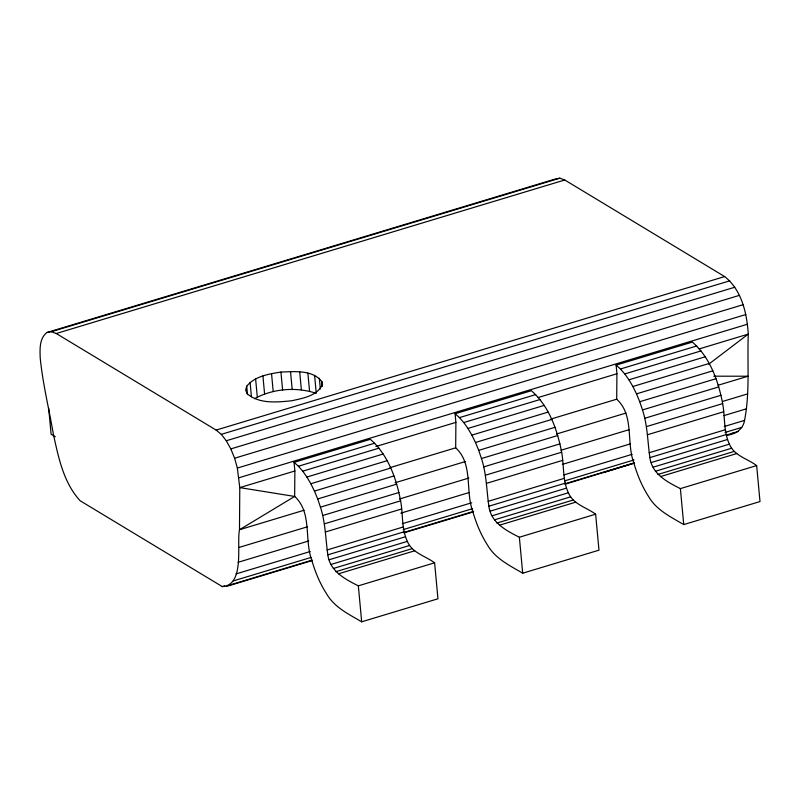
<?xml version="1.0" encoding="UTF-8"?>
<svg xmlns="http://www.w3.org/2000/svg" width="800" height="800" viewBox="0 0 800 800"><rect width="100%" height="100%" fill="white"/><g stroke="black" fill="none" stroke-linecap="round" stroke-linejoin="round"><path stroke-width="1.2" d="M726.56 435.38C735.16 434.37 743.1 429.53 744.55 420.39C750.09 392 747.12 362.81 748.28 334.09C746.89 313.35 741.8 290.06 724.65 276.57L564.75 179.99L559.84 178.18L555.5 178.95L47 332.48C39.29 338.25 39.9 349.15 40.2 357.78C42.74 383.59 49.01 408.9 53.41 434.44C58.57 457.65 63.51 482.69 80.17 500.77L222.27 586.6C245.1 585.17 236.49 544.18 239.49 529.74L294.65 496.44L294.87 470.98L294.07 462.35L370.35 439.32C388.07 454.78 396.29 478.33 400.62 500.83C403.11 514.29 401.41 528.72 407.36 541.38C412.01 552.93 425.47 555.98 434.61 562.81L437.95 598.79L361.68 621.82C348.79 614.19 334.32 607.34 326.56 593.78C319.92 583.47 315.18 572.03 311.82 560.26C304.01 539.61 312.41 512.59 294.66 496.44M455.68 447.82L455.9 422.37L455.1 413.73L531.37 390.71C549.1 406.16 557.31 429.71 561.65 452.21C564.14 465.68 562.44 480.1 568.39 492.76C573.03 504.31 586.5 507.36 595.64 514.2L598.98 550.17L522.7 573.2C509.81 565.57 495.34 558.72 487.58 545.17C480.94 534.85 476.2 523.42 472.84 511.64C465.04 491 473.43 463.97 455.68 447.82L390.03 467.64M616.7 399.21L616.92 373.75L616.12 365.12L692.39 342.09C710.12 357.55 718.34 381.1 722.67 403.6C725.16 417.06 723.46 431.48 729.41 444.15C734.06 455.69 747.52 458.74 756.66 465.58L760 501.56L683.73 524.58C670.84 516.95 656.37 510.1 648.61 496.55C641.97 486.24 637.23 474.8 633.87 463.02C626.06 442.38 634.46 415.36 616.71 399.21L551.05 419.03M246.72 386.2L245.68 390L247.04 393.61C259.06 404.14 276.98 402.24 291.78 400.76C302.59 398.3 316.37 396.14 322.05 385.37L321.89 381.63C312.6 369.59 294.5 371.61 280.93 372.07C268.86 374.01 254.89 376.14 246.72 386.2L247.5 394.59M708.78 364.15L748.28 334.09L699.06 348.96M254.53 398.66C272.99 388.59 296.3 386.7 316.25 393.33L314.58 375.34M565.24 484.15L634.37 463.01M603.43 472.62L634.33 463.12M47 332.48L51.35 331.71L559.84 178.18M51.35 331.71L56.25 333.51L564.75 179.99M56.25 333.51L216.15 430.09L724.65 276.57M216.15 430.09L221.28 434.35L729.78 280.82M221.28 434.35L226.29 440.76L734.79 287.24M226.29 440.76L230.83 448.91L739.33 295.38M230.83 448.91L234.61 458.22L743.1 304.69M304.1 510.23L239.49 529.74L239.78 487.62L237.35 468.06L745.84 314.54M238.87 477.77L747.37 324.25M294.07 462.35L298.42 466.23L374.7 443.21M455.1 413.73L459.45 417.62L535.72 394.59M616.12 365.12L620.47 369L696.75 345.97M294.87 470.98L239.78 487.62L294.65 496.44M375.92 446.51L455.9 422.37M538.14 397.54L616.92 373.75M298.42 466.23L302.73 471.17L379.01 448.14M459.45 417.62L463.76 422.55L540.03 399.52M620.47 369L624.78 373.94L701.05 350.91M302.73 471.17L306.9 477.04L383.17 454.01M463.76 422.55L467.92 428.43L544.2 405.4M624.78 373.94L628.95 379.81L705.22 356.78M306.9 477.04L310.84 483.73L387.11 460.7M467.92 428.43L471.86 435.12L548.14 412.09M628.95 379.81L632.89 386.5L709.16 363.47M310.84 483.73L314.46 491.09L390.73 468.06M471.86 435.12L475.48 442.47L551.76 419.45M632.89 386.5L636.51 393.86L712.78 370.83M314.46 491.09L317.69 498.96L393.96 475.93M475.48 442.47L478.71 450.34L554.99 427.31M636.51 393.86L639.74 401.72L716.01 378.7M395.03 482.78L465.62 461.47M556.55 434.01L625.95 413.06M718.08 385.25L747.99 376.22L713.76 376.19M434.61 562.81L358.34 585.84C345.09 579.22 329.87 571.16 327.83 554.83C325.56 538.92 325.52 522.58 320.45 507.16L396.72 484.13M595.64 514.2L519.36 537.23C506.12 530.61 490.9 522.55 488.86 506.21C486.59 490.3 486.55 473.96 481.47 458.54L557.75 435.51M756.66 465.58L680.39 488.61C667.14 481.99 651.92 473.93 649.88 457.6C647.61 441.69 647.57 425.35 642.5 409.93L718.77 386.9M322.69 515.52L398.96 492.49M483.71 466.9L559.98 443.87M644.73 418.29L721.01 395.26M239.13 547.41L307.33 526.82M399.46 499.01L468.85 478.05M560.98 450.24L629.18 429.65M722.5 401.47L747.63 393.89M324.35 523.86L400.62 500.83M485.37 475.24L561.65 452.21M646.4 426.62L722.67 403.6M325.4 531.99L401.68 508.96M486.43 483.37L562.7 460.34M647.45 434.76L723.73 411.73M238.11 562.29L308.7 540.98M400.83 513.16L469.03 492.57M562.35 464.4L630.55 443.81M723.87 415.63L746.6 408.77M236.05 573.91L310.23 551.52M402.36 523.7L471.76 502.75M563.88 474.93L632.08 454.34M724.21 426.53L744.55 420.39M327.07 549.98L403.35 526.95M488.1 501.36L564.37 478.33M649.12 452.74L725.39 429.72M233.28 580.92L311.05 557.44M403.18 529.62L472.57 508.67M564.7 480.86L634.09 459.91M725.02 432.45L741.77 427.4M222.27 586.6L224.66 585.88M327.83 554.83L404.11 531.8M488.86 506.21L565.13 483.19M649.88 457.6L726.16 434.57M229.64 585.04L312.19 560.12M403.11 532.66L473.69 511.35M564.61 483.9L634 462.95M726.42 435.05L738.14 431.51M226.3 586.49L312.23 560.54M404.12 532.8L473.34 511.9M329.2 559.75L405.48 536.73M490.23 511.14L566.5 488.11M651.25 462.52L727.53 439.49M331.09 564.41L407.36 541.38M492.11 515.79L568.39 492.76M653.14 467.18L729.41 444.15M333.36 568.48L409.64 545.45M494.39 519.86L570.66 496.84M655.41 471.25L731.68 448.22M335.87 571.69L412.14 548.66M496.89 523.07L573.16 500.04M657.91 474.46L734.19 451.43M338.43 573.82L414.71 550.79M499.46 525.2L575.73 502.17M660.48 476.59L736.75 453.56M732.78 433.02L734.79 432.96M55.31 436.77L51.11 434.24L48.7 408.19M639.74 401.72L642.5 409.93M478.71 450.34L481.47 458.54M317.69 498.96L320.45 507.16M234.61 458.22L237.35 468.06M680.39 488.61L683.73 524.58M519.36 537.23L522.7 573.2M358.34 585.84L361.68 621.82M321.89 381.63L322.33 386.43M319.34 378.22L320.35 389.01M307.89 373.18L309.56 391.16M299.7 371.87L301.37 389.85M290.52 371.49L292.19 389.48M280.93 372.07L282.6 390.06M271.53 373.58L273.2 391.56M262.91 375.91L264.58 393.9M255.62 378.92L257.29 396.91M250.1 382.42L251.44 396.81"/></g></svg>
